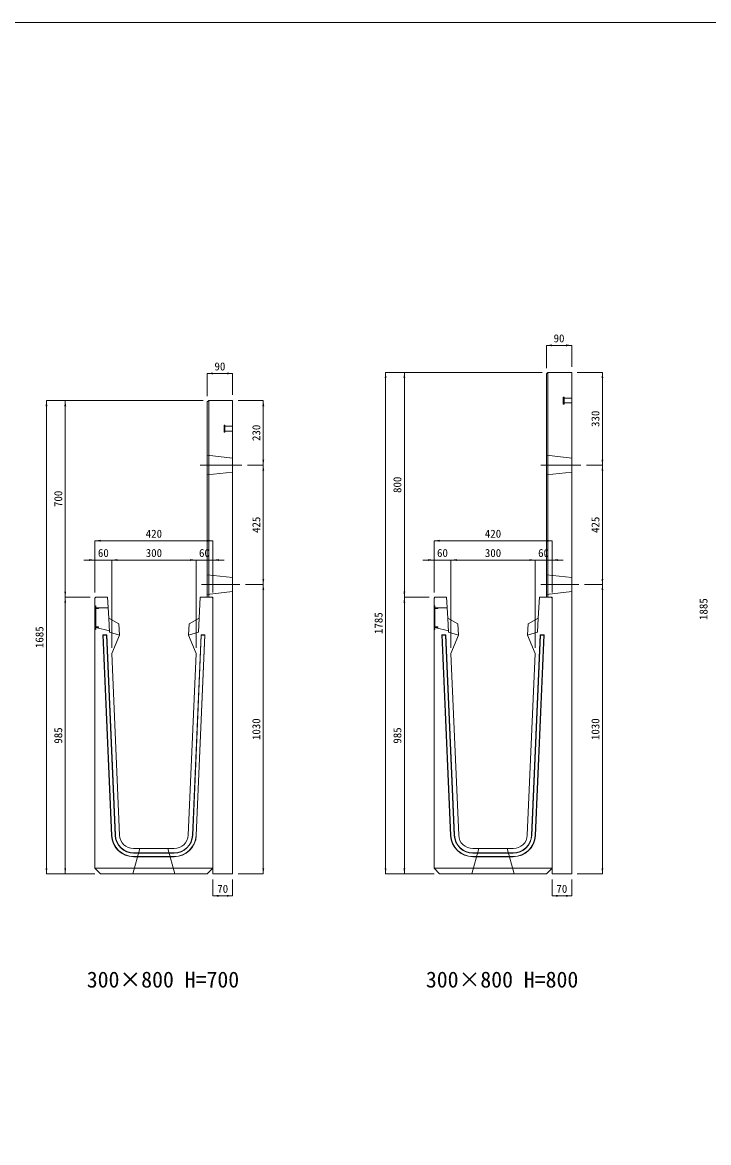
# Model space of a CAD drawing. Units: millimetres at full size; some dimension numbers follow another scale. Extents: x -7442 to 51876, y 9625 to 40052.
# Drawn here: x 11683 to 14125, y 16314 to 20302 of the extents above; entities that cross this region are included whole.
import ezdxf
from ezdxf.enums import TextEntityAlignment as Align

# ---------------------------------------------------------------- set-up
doc = ezdxf.new("R2010")
doc.units = ezdxf.units.MM
doc.header["$LTSCALE"] = 16
for name, pattern in [('DASHED', [7.5, 6, -1.5]), ('USER1', [13.5, 7.5, -6]), ('USER2', [285.75, 190.5, -31.75, 31.75, -31.75])]:
    doc.linetypes.add(name, pattern=pattern)
doc.layers.add('0_2', color=7, linetype='Continuous')
for name, color, linetype, lineweight in [('HOLE', 7, 'DASHED', 9), ('KIJUN', 5, 'Continuous', 9), ('WWAY', 5, 'Continuous', 9), ('寸法線', 7, 'Continuous', 9), ('本体', 2, 'Continuous', 13), ('補助線', 8, 'Continuous', 9), ('ｲﾝｻｰﾄ', 3, 'USER1', 9)]:
    doc.layers.add(name, color=color, linetype=linetype, lineweight=lineweight)
doc.styles.add('ＭＳ ゴシック', font='')
doc.styles.get('ＭＳ ゴシック').set_extended_font_data('MS Gothic')

# ---------------------------------------------------------------- blocks, each defined once
blk = doc.blocks.new('filled_arrow')
at = {"color": 0, "linetype": 'Continuous', "lineweight": -2}
blk.add_solid([(7.5, 1.25), (0, 0), (7.5, -1.25)], dxfattribs=at)

msp = doc.modelspace()

# ---------------------------------------------------------------- linework, layer by layer
at = {"layer": 'HOLE'}
for points in [[(12100.88, 17360.94), (12200.88, 17360.94), (12225.88, 17270.94), (12075.88, 17270.94)], [(13308.07, 17360.94), (13408.07, 17360.94), (13433.07, 17270.94), (13283.07, 17270.94)]]:
    msp.add_lwpolyline(points, close=True, dxfattribs=at)
at = {"layer": 'KIJUN'}
for p, q in [((11969, 18121.94), (11970.05, 18120.94)), ((11983.02, 18121.94), (11982.06, 18120.94)), ((11983.02, 18121.94), (12013.83, 17408.14)), ((12319.7, 18120.94), (12288.93, 17408.09)), ((12318.74, 18121.94), (12319.7, 18120.94)), ((12331.71, 18120.94), (12332.76, 18121.94)), ((13176.2, 18121.94), (13177.24, 18120.94)), ((13190.21, 18121.94), (13189.25, 18120.94)), ((13190.21, 18121.94), (13221.02, 17408.14)), ((13526.89, 18120.94), (13496.12, 17408.09)), ((13525.93, 18121.94), (13526.89, 18120.94)), ((13538.9, 18120.94), (13539.95, 18121.94)), ((12078.77, 17345.94), (12222.99, 17345.94)), ((12222.99, 17344.94), (12078.77, 17344.94)), ((12078.77, 17332.94), (12222.99, 17332.94)), ((12222.99, 17331.94), (12078.77, 17331.94)), ((13285.96, 17345.94), (13430.18, 17345.94)), ((13430.18, 17344.94), (13285.96, 17344.94)), ((13285.96, 17332.94), (13430.18, 17332.94)), ((13430.18, 17331.94), (13285.96, 17331.94))]:
    msp.add_line(p, q, dxfattribs=at)
at = {"layer": 'KIJUN', "color": 7, "lineweight": 13}
for p, q in [((12222.99, 17360.94), (12078.77, 17360.94)), ((13430.18, 17360.94), (13285.96, 17360.94))]:
    msp.add_line(p, q, dxfattribs=at)
at = {"layer": 'KIJUN', "color": 7}
for p, q in [((11940.88, 17290.94), (12360.88, 17290.94)), ((13148.07, 17290.94), (13568.07, 17290.94))]:
    msp.add_line(p, q, dxfattribs=at)
at = {"layer": 'KIJUN', "color": 7, "lineweight": 13}
for points in [[(12028.82, 17408.78), (12000.88, 18055.94), (12027.88, 18120.94), (12025.88, 18160.94), (11989.88, 18180.94), (11985.88, 18255.94), (11943.88, 18255.94), (11940.88, 18252.94), (11940.88, 17290.94), (11960.88, 17270.94), (12340.88, 17270.94), (12360.88, 17290.94), (12360.88, 18252.94), (12357.88, 18255.94), (12315.88, 18255.94), (12311.88, 18180.94), (12275.88, 18160.94), (12273.88, 18120.94), (12300.88, 18055.94), (12272.95, 17408.78)], [(13236.01, 17408.78), (13208.07, 18055.94), (13235.07, 18120.94), (13233.07, 18160.94), (13197.07, 18180.94), (13193.07, 18255.94), (13151.07, 18255.94), (13148.07, 18252.94), (13148.07, 17290.94), (13168.07, 17270.94), (13548.07, 17270.94), (13568.07, 17290.94), (13568.07, 18252.94), (13565.07, 18255.94), (13523.07, 18255.94), (13519.07, 18180.94), (13483.07, 18160.94), (13481.07, 18120.94), (13508.07, 18055.94), (13480.14, 17408.78)]]:
    msp.add_lwpolyline(points, dxfattribs=at)
at = {"layer": 'KIJUN', "color": 7, "linetype": 'DASHED', "lineweight": 13}
for points in [[(12027.88, 18120.94), (11992.55, 18130.94), (11989.88, 18180.94)], [(12273.88, 18120.94), (12309.21, 18130.94), (12311.88, 18180.94)], [(13235.07, 18120.94), (13199.74, 18130.94), (13197.07, 18180.94)], [(13481.07, 18120.94), (13516.41, 18130.94), (13519.07, 18180.94)]]:
    msp.add_lwpolyline(points, dxfattribs=at)
at = {"layer": 'KIJUN'}
for points in [[(11999.84, 17407.53), (11969, 18121.94), (11983.02, 18121.94)], [(12012.83, 17408.09), (11982.06, 18120.94), (11970.05, 18120.94), (12000.84, 17407.58)], [(12287.93, 17408.14), (12318.74, 18121.94), (12332.76, 18121.94), (12301.92, 17407.53)], [(12300.92, 17407.58), (12331.71, 18120.94), (12319.7, 18120.94)], [(13207.03, 17407.53), (13176.2, 18121.94), (13190.21, 18121.94)], [(13220.02, 17408.09), (13189.25, 18120.94), (13177.24, 18120.94), (13208.03, 17407.58)], [(13495.12, 17408.14), (13525.93, 18121.94), (13539.95, 18121.94), (13509.11, 17407.53)], [(13508.11, 17407.58), (13538.9, 18120.94), (13526.89, 18120.94)]]:
    msp.add_lwpolyline(points, dxfattribs=at)
for centre, radius, start, end in [((12078.77, 17410.94), 79, 182.47166, 270), ((12078.77, 17410.94), 78, 182.47166, 270), ((12078.77, 17410.94), 66, 182.47166, 270), ((12078.77, 17410.94), 65, 182.47166, 270), ((12222.99, 17410.94), 65, 270, 357.52834), ((12222.99, 17410.94), 66, 270, 357.52834), ((12222.99, 17410.94), 78, 270, 357.52834), ((12222.99, 17410.94), 79, 270, 357.52834), ((13285.96, 17410.94), 79, 182.47166, 270), ((13285.96, 17410.94), 78, 182.47166, 270), ((13285.96, 17410.94), 66, 182.47166, 270), ((13285.96, 17410.94), 65, 182.47166, 270), ((13430.18, 17410.94), 65, 270, 357.52834), ((13430.18, 17410.94), 66, 270, 357.52834), ((13430.18, 17410.94), 78, 270, 357.52834), ((13430.18, 17410.94), 79, 270, 357.52834)]:
    msp.add_arc(centre, radius, start, end, dxfattribs=at)
at = {"layer": 'KIJUN', "color": 7, "lineweight": 13}
for centre, start, end in [((12078.77, 17410.94), 182.47166, 270), ((12222.99, 17410.94), 270, 357.52834), ((13285.96, 17410.94), 182.47166, 270), ((13430.18, 17410.94), 270, 357.52834)]:
    msp.add_arc(centre, 50, start, end, dxfattribs=at)
at = {"layer": 'WWAY', "color": 7, "linetype": 'DASHED', "lineweight": 13}
for points in [[(11940.88, 18225.94), (11944.08, 18223.94), (11944.08, 18141.94), (11940.88, 18139.94)], [(11987.91, 18217.94), (11944.08, 18217.94), (11944.08, 18223.94), (11940.88, 18225.94)], [(13148.07, 18225.94), (13151.27, 18223.94), (13151.27, 18141.94), (13148.07, 18139.94)], [(13195.1, 18217.94), (13151.27, 18217.94), (13151.27, 18223.94), (13148.07, 18225.94)], [(11940.88, 18139.94), (11944.08, 18141.94), (11944.08, 18147.94), (11992.28, 18135.94)], [(13148.07, 18139.94), (13151.27, 18141.94), (13151.27, 18147.94), (13199.47, 18135.94)]]:
    msp.add_lwpolyline(points, dxfattribs=at)
at = {"layer": 'WWAY'}
for points in [[(11942.08, 18222.94), (11944.08, 18222.94), (11944.08, 18142.94), (11942.08, 18142.94)], [(11944.08, 18217.94), (11954.08, 18217.94), (11954.08, 18215.94), (11944.08, 18215.94)], [(13149.27, 18222.94), (13151.27, 18222.94), (13151.27, 18142.94), (13149.27, 18142.94)], [(13151.27, 18217.94), (13161.27, 18217.94), (13161.27, 18215.94), (13151.27, 18215.94)], [(11944.08, 18149.94), (11954.08, 18149.94), (11954.08, 18147.94), (11944.08, 18147.94)], [(13151.27, 18149.94), (13161.27, 18149.94), (13161.27, 18147.94), (13151.27, 18147.94)]]:
    msp.add_lwpolyline(points, close=True, dxfattribs=at)
at = {"layer": '寸法線'}
for p, q in [((13548.07, 19152.38), (13638.07, 19152.38)), ((13548.07, 19070.94), (13548.07, 19152.38)), ((13638.07, 19075.94), (13638.07, 19152.38)), ((12340.88, 19052.38), (12430.88, 19052.38)), ((12340.88, 18970.94), (12340.88, 19052.38)), ((12430.88, 18975.94), (12430.88, 19052.38)), ((12975.6, 17270.94), (12975.6, 19055.94)), ((13533.07, 19055.94), (12975.6, 19055.94)), ((13042.49, 18255.94), (13042.49, 19055.94)), ((13533.07, 19055.94), (13042.49, 19055.94)), ((13658.07, 19055.94), (13747.5, 19055.94)), ((13747.5, 18725.94), (13747.5, 19055.94)), ((11768.41, 17270.94), (11768.41, 18955.94)), ((12325.88, 18955.94), (11768.41, 18955.94)), ((11835.3, 18255.94), (11835.3, 18955.94)), ((12325.88, 18955.94), (11835.3, 18955.94)), ((12450.88, 18955.94), (12540.31, 18955.94)), ((12540.31, 18725.94), (12540.31, 18955.94)), ((12483.51, 18725.94), (12540.31, 18725.94)), ((12483.51, 18725.94), (12540.31, 18725.94)), ((12540.31, 18300.94), (12540.31, 18725.94)), ((13690.7, 18725.94), (13747.5, 18725.94)), ((13690.7, 18725.94), (13747.5, 18725.94)), ((13747.5, 18300.94), (13747.5, 18725.94)), ((11940.88, 18456.95), (12360.88, 18456.95)), ((11940.88, 18272.94), (11940.88, 18456.95)), ((12360.88, 18272.94), (12360.88, 18456.95)), ((13148.07, 18456.95), (13568.07, 18456.95)), ((13148.07, 18272.94), (13148.07, 18456.95)), ((13568.07, 18272.94), (13568.07, 18456.95)), ((11900.88, 18388.27), (12040.88, 18388.27)), ((11940.88, 18272.94), (11940.88, 18388.27)), ((12000.88, 18388.27), (12300.88, 18388.27)), ((12000.88, 18075.94), (12000.88, 18388.27)), ((12000.88, 18075.94), (12000.88, 18388.27)), ((12260.88, 18388.27), (12400.88, 18388.27)), ((12300.88, 18075.94), (12300.88, 18388.27)), ((12300.88, 18075.94), (12300.88, 18388.27)), ((12360.88, 18272.94), (12360.88, 18388.27)), ((13108.07, 18388.27), (13248.07, 18388.27)), ((13148.07, 18272.94), (13148.07, 18388.27)), ((13208.07, 18388.27), (13508.07, 18388.27)), ((13208.07, 18075.94), (13208.07, 18388.27)), ((13208.07, 18075.94), (13208.07, 18388.27)), ((13468.07, 18388.27), (13608.07, 18388.27)), ((13508.07, 18075.94), (13508.07, 18388.27)), ((13508.07, 18075.94), (13508.07, 18388.27)), ((13568.07, 18272.94), (13568.07, 18388.27)), ((12476.78, 18300.94), (12540.31, 18300.94)), ((12476.78, 18300.94), (12540.31, 18300.94)), ((12540.31, 17270.94), (12540.31, 18300.94)), ((13683.97, 18300.94), (13747.5, 18300.94)), ((13683.97, 18300.94), (13747.5, 18300.94)), ((13747.5, 17270.94), (13747.5, 18300.94)), ((11835.3, 17270.94), (11835.3, 18255.94)), ((11923.88, 18255.94), (11835.3, 18255.94)), ((11923.88, 18255.94), (11835.3, 18255.94)), ((13042.49, 17270.94), (13042.49, 18255.94)), ((13131.07, 18255.94), (13042.49, 18255.94)), ((13131.07, 18255.94), (13042.49, 18255.94)), ((11940.88, 17270.94), (11768.41, 17270.94)), ((11940.88, 17270.94), (11835.3, 17270.94)), ((12450.88, 17270.94), (12540.31, 17270.94)), ((13148.07, 17270.94), (12975.6, 17270.94)), ((13148.07, 17270.94), (13042.49, 17270.94)), ((13658.07, 17270.94), (13747.5, 17270.94)), ((12360.88, 17250.94), (12360.88, 17192.82)), ((12430.88, 17250.94), (12430.88, 17192.82)), ((13568.07, 17250.94), (13568.07, 17192.82)), ((13638.07, 17250.94), (13638.07, 17192.82)), ((12360.88, 17192.82), (12430.88, 17192.82)), ((13568.07, 17192.82), (13638.07, 17192.82))]:
    msp.add_line(p, q, dxfattribs=at)
at = {"layer": '寸法線', "linetype": 'USER2'}
for p, q in [((12463.51, 18725.94), (12316.03, 18725.94)), ((13670.7, 18725.94), (13528.49, 18725.94)), ((12456.78, 18300.94), (12320.56, 18300.94)), ((13663.97, 18300.94), (13528.49, 18300.94))]:
    msp.add_line(p, q, dxfattribs=at)
at = {"layer": '本体', "color": 4, "lineweight": 5}
for p, q in [((13553.07, 19055.94), (13553.07, 18255.94)), ((12345.88, 18955.94), (12345.88, 18255.94))]:
    msp.add_line(p, q, dxfattribs=at)
at = {"layer": '本体', "linetype": 'USER1', "lineweight": 9}
for p, q in [((12340.88, 18760.94), (12430.88, 18750.94)), ((13548.07, 18760.94), (13638.07, 18750.94)), ((12340.88, 18690.94), (12430.88, 18700.94)), ((13548.07, 18690.94), (13638.07, 18700.94)), ((12340.88, 18335.94), (12430.88, 18325.94)), ((13548.07, 18335.94), (13638.07, 18325.94)), ((12340.88, 18265.94), (12430.88, 18275.94)), ((13548.07, 18265.94), (13638.07, 18275.94))]:
    msp.add_line(p, q, dxfattribs=at)
at = {"layer": '本体'}
for points in [[(13548.07, 19050.94), (13553.07, 19055.94), (13638.07, 19055.94), (13638.07, 17270.94), (13568.07, 17270.94), (13568.07, 18255.94), (13548.07, 18255.94)], [(12340.88, 18950.94), (12345.88, 18955.94), (12430.88, 18955.94), (12430.88, 17270.94), (12360.88, 17270.94), (12360.88, 18255.94), (12340.88, 18255.94)]]:
    msp.add_lwpolyline(points, close=True, dxfattribs=at)
at = {"layer": '補助線', "color": 1, "lineweight": 13}
msp.add_lwpolyline([(5970.98, 20302.08), (16939.06, 20302.08), (16939.06, 9624.67), (5970.98, 9624.67)], close=True, dxfattribs=at)
at = {"layer": 'ｲﾝｻｰﾄ'}
for p, q in [((13608.07, 18968.44), (13608.07, 18943.44)), ((13611.07, 18968.44), (13608.07, 18968.44)), ((13611.07, 18943.44), (13608.07, 18943.44)), ((13611.07, 18968.44), (13611.07, 18943.44)), ((13638.07, 18964.44), (13611.07, 18964.44)), ((13638.07, 18947.44), (13611.07, 18947.44)), ((13638.07, 18964.44), (13638.07, 18947.44)), ((12400.88, 18868.44), (12400.88, 18843.44)), ((12403.88, 18868.44), (12400.88, 18868.44)), ((12403.88, 18868.44), (12403.88, 18843.44)), ((12430.88, 18864.44), (12403.88, 18864.44)), ((12430.88, 18864.44), (12430.88, 18847.44)), ((12403.88, 18843.44), (12400.88, 18843.44)), ((12430.88, 18847.44), (12403.88, 18847.44))]:
    msp.add_line(p, q, dxfattribs=at)

# ---------------------------------------------------------------- block references
at = {"layer": '寸法線', "xscale": 2.67, "yscale": 2.67}
for p in [(13548.07, 19152.38), (12340.88, 19052.38), (11940.88, 18456.95), (13148.07, 18456.95), (12000.88, 18388.27), (12000.88, 18388.27), (12360.88, 18388.27), (13208.07, 18388.27), (13208.07, 18388.27), (13568.07, 18388.27), (12360.88, 17192.82), (13568.07, 17192.82)]:
    msp.add_blockref('filled_arrow', p, dxfattribs=at)
for p, rotation in [((13638.07, 19152.38), 180), ((12430.88, 19052.38), 180), ((12975.6, 19055.94), 270), ((13042.49, 19055.94), 270), ((13747.5, 19055.94), 270), ((11768.41, 18955.94), 270), ((11835.3, 18955.94), 270), ((12540.31, 18955.94), 270), ((12540.31, 18725.94), 90), ((13747.5, 18725.94), 90), ((12540.31, 18725.94), 270), ((13747.5, 18725.94), 270), ((12360.88, 18456.95), 180), ((13568.07, 18456.95), 180), ((11940.88, 18388.27), 180), ((12300.88, 18388.27), 180), ((12300.88, 18388.27), 180), ((13148.07, 18388.27), 180), ((13508.07, 18388.27), 180), ((13508.07, 18388.27), 180), ((12540.31, 18300.94), 90), ((13747.5, 18300.94), 90), ((11835.3, 18255.94), 90), ((12540.31, 18300.94), 270), ((13042.49, 18255.94), 90), ((13747.5, 18300.94), 270), ((11835.3, 18255.94), 270), ((13042.49, 18255.94), 270), ((11768.41, 17270.94), 90), ((11835.3, 17270.94), 90), ((12540.31, 17270.94), 90), ((12975.6, 17270.94), 90), ((13042.49, 17270.94), 90), ((13747.5, 17270.94), 90), ((12430.88, 17192.82), 180), ((13638.07, 17192.82), 180)]:
    msp.add_blockref('filled_arrow', p, dxfattribs=dict(at, rotation=rotation))

# ---------------------------------------------------------------- texts
at = {"layer": '0_2', "style": 'ＭＳ ゴシック'}
for s, p in [('300×800 H=700', (11911.93, 16849.17)), ('300×800 H=800', (13119.12, 16849.17))]:
    msp.add_text(s, height=56.96, dxfattribs=at).set_placement(p, align=Align.BOTTOM_LEFT)
at = {"layer": '寸法線', "style": 'ＭＳ ゴシック'}
for s, p in [('90', (13593.07, 19177.38)), ('90', (12385.88, 19077.38)), ('420', (12150.88, 18481.95)), ('420', (13358.07, 18481.95)), ('60', (11970.88, 18413.27)), ('300', (12150.88, 18413.27)), ('60', (12330.88, 18413.27)), ('60', (13178.07, 18413.27)), ('300', (13358.07, 18413.27)), ('60', (13538.07, 18413.27)), ('70', (12395.88, 17217.82)), ('70', (13603.07, 17217.82))]:
    msp.add_text(s, height=28.48, dxfattribs=at).set_placement(p, align=Align.MIDDLE_CENTER)
for s, p in [('330', (13722.5, 18890.94)), ('230', (12515.31, 18840.94)), ('800', (13017.49, 18655.94)), ('700', (11810.3, 18605.94)), ('425', (12515.31, 18513.44)), ('425', (13722.5, 18513.44)), ('1885', (14107.3, 18213.44)), ('1785', (12950.6, 18163.44)), ('1685', (11743.41, 18113.44)), ('985', (11810.3, 17763.44)), ('1030', (12515.31, 17785.94)), ('985', (13017.49, 17763.44)), ('1030', (13722.5, 17785.94))]:
    msp.add_text(s, height=28.48, rotation=90, dxfattribs=at).set_placement(p, align=Align.MIDDLE_CENTER)

doc.saveas('drawing.dxf')
